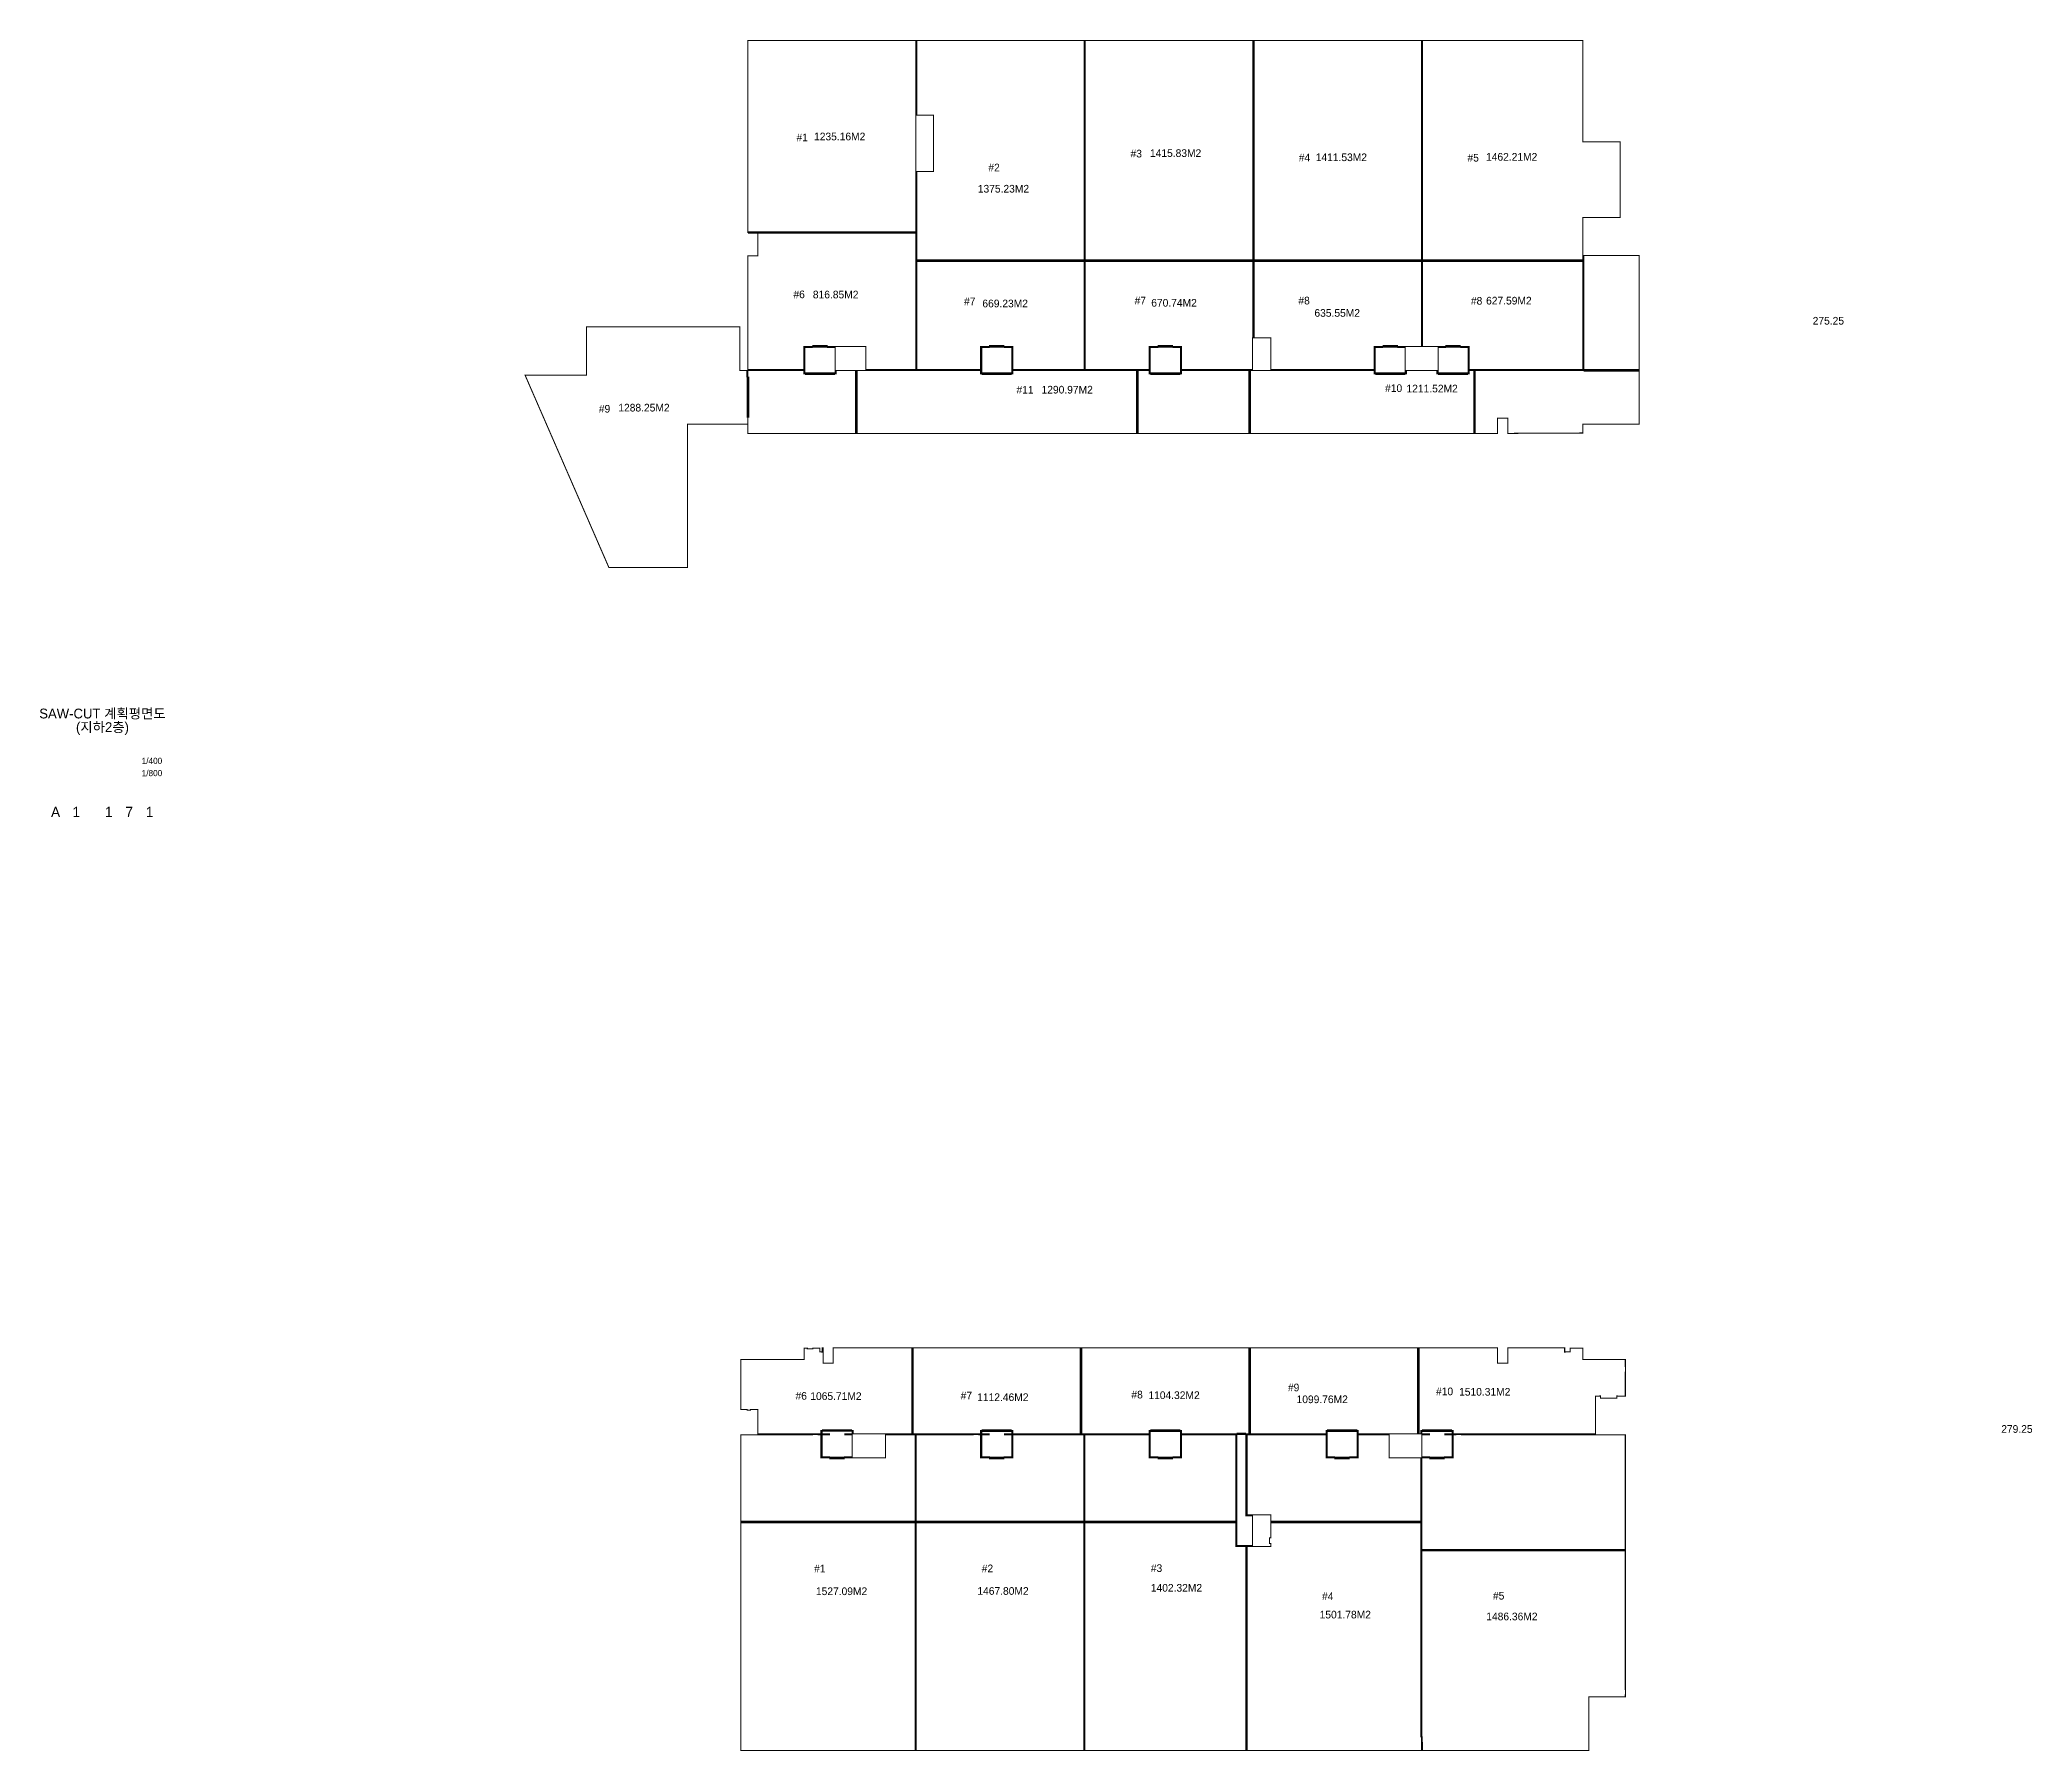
# Model space of a CAD drawing. Header units: millimetres. Extents: x -869187 to 1405794, y -1345622 to 197746.
# Drawn here: x 295347 to 685275, y -175359 to 159591 of the extents above; entities that cross this region are included whole.
import ezdxf
from ezdxf.enums import TextEntityAlignment as Align

# ---------------------------------------------------------------- set-up
doc = ezdxf.new("R2010")
doc.units = ezdxf.units.MM
doc.header["$LTSCALE"] = 1000
doc.header["$MEASUREMENT"] = 0
doc.layers.get('0').update_dxf_attribs({"linetype": 'CONTINUOUS'})
doc.layers.add('TEXT-TITLE', color=6, linetype='CONTINUOUS')
doc.layers.add('TEXT-기입', color=6, linetype='CONTINUOUS')
doc.styles.add('CGS', font='cgse', dxfattribs={"bigfont": 'cgs'})
doc.styles.add('나눔바른고딕', font='')
doc.styles.get('나눔바른고딕').set_extended_font_data('나눔바른고딕')

msp = doc.modelspace()

# ---------------------------------------------------------------- linework, layer by layer
at = {"color": 3, "ltscale": 10000, "const_width": 200}
for points in [[(433930.1, 159490.5), (433930.1, 121890.5), (466780.1, 121890.5), (466780.1, 159490.5), (433930.1, 159490.5)], [(466980.1, 159490.5), (466980.1, 144840.5), (470280.1, 144840.5), (470280.1, 133840.5), (466980.1, 133840.5), (466980.1, 116390.5), (499730.1, 116390.5), (499730.1, 159490.5), (466980.1, 159490.5)], [(499930.1, 159490.5), (499930.1, 116390.5), (532780.1, 116390.5), (532780.1, 159490.5), (499930.1, 159490.5)], [(532980.1, 159490.5), (532980.1, 116390.5), (565730.1, 116390.5), (565730.1, 159490.5), (532980.1, 159490.5)], [(565930.1, 159490.5), (565930.1, 116390.5), (597330.1, 116390.5), (597330.1, 124790.5), (604655.1, 124790.5), (604655.1, 139653), (597330.1, 139653), (597330.1, 159490.5), (565930.1, 159490.5)], [(435880.1, 121890.5), (435880.1, 117290.5), (433930.1, 117290.5), (433930.1, 95090.5), (444880.1, 95090.5), (444880.1, 99590.5), (457005.1, 99590.5), (457005.1, 95090.5), (466780.1, 95090.5), (466780.1, 121890.5), (435880.1, 121890.5)], [(597530.1, 117390.5), (597530.1, 94890.5), (575092.6, 94890.5), (575092.6, 94240.5), (574892.6, 94240.5), (574892.6, 99390.5), (573442.6, 99390.5), (573442.6, 99590.5), (570442.6, 99590.5), (570442.6, 99390.5), (568992.6, 99390.5), (568992.6, 94233.9), (568792.6, 94233.9), (568792.6, 94890.5), (562792.6, 94890.5), (562792.6, 94233.9), (562592.6, 94233.9), (562592.6, 99390.5), (561142.6, 99390.5), (561142.6, 99590.5), (558142.6, 99590.5), (558142.6, 99390.5), (556692.6, 99390.5), (556692.6, 94240.5), (556492.6, 94240.5), (556492.6, 94890.5), (532130.1, 94890.5), (532130.1, 82565.5), (580630.1, 82565.5), (580630.1, 85565.5), (582630.1, 85565.5), (582630.1, 82565.5), (597330.1, 82640.5), (597330.1, 84340.5), (608380.1, 84340.5), (608380.1, 117390.5), (597530.1, 117390.5)], [(466980.1, 116390.5), (466980.1, 95090.5), (479480.1, 95090.5), (479480.1, 99590.5), (485780.1, 99590.5), (485780.1, 95090.5), (499730.1, 95090.5), (499730.1, 116390.5), (466980.1, 116390.5)], [(532680.1, 95090.5), (532680.1, 101290.5), (532780.1, 101290.5), (532780.1, 116390.5), (499930.1, 116390.5), (499930.1, 95090.5), (512480.1, 95090.5), (512480.1, 99590.5), (518780.1, 99590.5), (518780.1, 95090.5), (532680.1, 95090.5)], [(556492.6, 99590.5), (556492.6, 95090.5), (536280.1, 95090.5), (536280.1, 101290.5), (532980.1, 101290.5), (532980.1, 116390.5), (565730.1, 116390.5), (565730.1, 99590.5), (556492.6, 99590.5)], [(433930.1, 94890.5), (433930.1, 82565.5), (532130.1, 82565.5), (532130.1, 94890.5), (518780.1, 94890.5), (518780.1, 94233.9), (518580.1, 94233.9), (518580.1, 99390.5), (517130.1, 99390.5), (517130.1, 99590.5), (514130.1, 99590.5), (514130.1, 99390.5), (512680.1, 99390.5), (512680.1, 94240.5), (512480.1, 94240.5), (512480.1, 94890.5), (485780.1, 94890.5), (485780.1, 94233.9), (485580.1, 94233.9), (485580.1, 99390.5), (484130.1, 99378), (484130.1, 99590.5), (481130.1, 99590.5), (481130.1, 99390.5), (479680.1, 99390.5), (479680.1, 94240.5), (479480.1, 94240.5), (479480.1, 94890.5), (451180.1, 94890.5), (451180.1, 94233.9), (450980.1, 94233.9), (450980.1, 99390.5), (449530.1, 99390.5), (449530.1, 99590.5), (446530.1, 99590.5), (446530.1, 99390.5), (445080.1, 99390.5), (445080.1, 94240.5), (444880.1, 94240.5), (444880.1, 94890.5), (433930.1, 94890.5)], [(448480.1, -96434.5), (448480.1, -97234.5), (448405.1, -97234.5), (448405.1, -97184.5), (448005.1, -97184.5), (448005.1, -96509.5), (446655.1, -96509.5), (446655.1, -96584.5), (445555.1, -96584.5), (445555.1, -96509.5), (444930.1, -96509.5), (444930.1, -98709.5), (432530.1, -98709.5), (432530.1, -108459.5), (433780.1, -108459.5), (433780.1, -108609.5), (434430.1, -108609.5), (434430.1, -108459.5), (435880.1, -108459.5), (435880.1, -113259.5), (448230.1, -113259.5), (448230.1, -112609.5), (448430.1, -112609.5), (448430.1, -113259.5), (449870.1, -113259.5), (449870.5, -113459.5), (448430.1, -113459.5), (448430.1, -117759.5), (449880.1, -117759.5), (449880.1, -117747), (449925.1, -117747), (449925.1, -117972), (449880.1, -117972), (449880.1, -117959.5), (448230.1, -117959.5), (448230.1, -113459.5), (447680.1, -113459.5), (447680.1, -113409.5), (446580.1, -113409.5), (446580.1, -113459.5), (432530.1, -113459.5), (432530.1, -130509.5), (466655.1, -130509.5), (466655.1, -113459.5), (460880.1, -113459.5), (460880.1, -117959.5), (452880.1, -117959.5), (452880.1, -117972), (452835.1, -117972), (452835.1, -117747), (452880.1, -117747), (452880.1, -117759.5), (454330.1, -117759.5), (454330.1, -113459.5), (452890.1, -113459.5), (452890.1, -113259.5), (454330.1, -113259.5), (454330.1, -112602.8), (454530.1, -112602.8), (454530.1, -113259.5), (466130.1, -113259.5), (466130.1, -96434.5), (450630.1, -96434.5), (450630.1, -99434.5), (448630.1, -99434.5), (448630.1, -96434.5), (448480.1, -96434.5)], [(499130.1, -113259.5), (512480.1, -113259.5), (512480.1, -112609.5), (512680.1, -112609.5), (512680.1, -117759.5), (514130.1, -117759.5), (514130.1, -117959.5), (512480.1, -117959.5), (512480.1, -113459.5), (499855.1, -113459.5), (499855.1, -130509.5), (529405.1, -130509.5), (529405.1, -113459.5), (518780.1, -113459.5), (518780.1, -117959.5), (517130.1, -117959.5), (517130.1, -117759.5), (518580.1, -117759.5), (518580.1, -112602.8), (518780.1, -112602.8), (518780.1, -113259.5), (529605.1, -113259.5), (529605.1, -135109.5), (532680.1, -135109.5), (532680.1, -129309.5), (531405.1, -129309.5), (531405.1, -113259.5), (532130.1, -113259.5), (532130.1, -96434.5), (499130.1, -96434.5), (499130.1, -113259.5)], [(532130.1, -96434.5), (532130.1, -113259.5), (547080.1, -113259.5), (547080.1, -112609.5), (547280.1, -112609.5), (547280.1, -117759.5), (548730.1, -117759.5), (548730.1, -117959.5), (547080.1, -117959.5), (547080.1, -113459.5), (531605.1, -113459.5), (531605.1, -129109.5), (536280.1, -129109.5), (536280.1, -130509.5), (565655.1, -130509.5), (565655.1, -117959.5), (559430.1, -117959.5), (559430.1, -113459.5), (553380.1, -113459.5), (553380.1, -117959.5), (551730.1, -117959.5), (551730.1, -117759.5), (553180.1, -117759.5), (553180.1, -112602.8), (553380.1, -112602.8), (553380.1, -113259.5), (565130.1, -113259.5), (565130.1, -96434.5), (532130.1, -96434.5)], [(565655.1, -113259.5), (565130.1, -113259.5), (565130.1, -96434.5), (580630.1, -96434.5), (580630.1, -99434.5), (582630.1, -99434.5), (582630.1, -96434.5), (593780.1, -96434.5), (593780.1, -97234.5), (593855.1, -97234.5), (593855.1, -97184.5), (594880.1, -97184.5), (594880.1, -96509.5), (597330.1, -96509.5), (597330.1, -98709.5), (605655.1, -98709.5), (605655.1, -100059.5), (605705.1, -100059.5), (605705.1, -101159.5), (605655.1, -101159.5), (605655.1, -105859.5), (604067.1, -105859.5), (604067.1, -105844.5), (603965.1, -105844.5), (603965.1, -106259.5), (600765.1, -106259.5), (600765.1, -105844.5), (600663.1, -105844.5), (600663.1, -105859.5), (599805.1, -105859.5), (599805.1, -113259.5), (571955.1, -113259.5), (571955.1, -112609.5), (571755.1, -112609.5), (571755.1, -113259.5), (570315.1, -113259.5), (570315.1, -113459.5), (571755.1, -113459.5), (571755.1, -117759.5), (570305.1, -117759.5), (570305.1, -117747), (570260.1, -117747), (570260.1, -117972), (570305.1, -117972), (570305.1, -117959.5), (571955.1, -117959.5), (571955.1, -113459.5), (572505.1, -113459.5), (572505.1, -113409.5), (573605.1, -113409.5), (573605.1, -113459.5), (605655.1, -113459.5), (605655.1, -136009.5), (565855.1, -136009.5), (565855.1, -117959.5), (567305.1, -117959.5), (567305.1, -117972), (567350.1, -117972), (567350.1, -117747), (567305.1, -117747), (567305.1, -117759.5), (565855.1, -117759.5), (565855.1, -113459.5), (567295.1, -113459.5), (567295.1, -113259.5), (565855.1, -113259.5), (565855.1, -112602.8), (565655.1, -112602.8), (565655.1, -113259.5)], [(432530.1, -130509.5), (432530.1, -175259.5), (466655.1, -175259.5), (466655.1, -130509.5), (432530.1, -130509.5)], [(466855.1, -130509.5), (466855.1, -175259.5), (499655.1, -175259.5), (499655.1, -130509.5), (466855.1, -130509.5)], [(499855.1, -130509.5), (499855.1, -175259.5), (531405.1, -175259.5), (531405.1, -135309.5), (529405.1, -135309.5), (529405.1, -134959.5), (529455.1, -134959.5), (529455.1, -133859.5), (529405.1, -133859.5), (529405.1, -130509.5), (499855.1, -130509.5)], [(536280.1, -130509.5), (536280.1, -133609.5), (536030.1, -133609.5), (536030.1, -134709.5), (536280.1, -134709.5), (536280.1, -135309.5), (531605.1, -135309.5), (531605.1, -175259.5), (565730.1, -175259.5), (565730.1, -172559.5), (565655.1, -172559.5), (565655.1, -130509.5), (536280.1, -130509.5)], [(566804.4, -136009.5), (565855.1, -136009.5), (565855.1, -172559.5), (565880.1, -172559.5), (565880.1, -173659.5), (565930.1, -173659.5), (565930.1, -175259.5), (598480.1, -175259.5), (598480.1, -164709.5), (605655.1, -164709.5), (605655.1, -164359.5), (605705.1, -164359.5), (605705.1, -163259.5), (605655.1, -163259.5), (605655.1, -136009.5), (566804.4, -136009.5)]]:
    msp.add_lwpolyline(points, dxfattribs=at)
at = {"color": 1, "ltscale": 10000, "const_width": 500}
for points in [[(433930.1, 121890.5), (466780.1, 121890.5)], [(466980.1, 116390.5), (499730.1, 116390.5)], [(499930.1, 116390.5), (532780.1, 116390.5)], [(532980.1, 116390.5), (565730.1, 116390.5)], [(565930.1, 116390.5), (597330.1, 116390.5)], [(446530.1, 99590.5), (449530.1, 99590.5)], [(481130.1, 99590.5), (484130.1, 99590.5)], [(514130.1, 99590.5), (517130.1, 99590.5)], [(558142.6, 99590.5), (561142.6, 99590.5)], [(570442.6, 99590.5), (573442.6, 99590.5)], [(433930.1, 93640.5), (433930.1, 85640.5)], [(445080.1, 94240.5), (450980.1, 94240.5)], [(455130.1, 94890.5), (455130.1, 82565.5)], [(479680.1, 94240.5), (485580.1, 94240.5)], [(510130.1, 94890.5), (510130.1, 82565.5)], [(512680.1, 94240.5), (518580.1, 94240.5)], [(532130.1, 94890.5), (532130.1, 82565.5)], [(556692.6, 94240.5), (562592.6, 94240.5)], [(568992.6, 94240.5), (574892.6, 94240.5)], [(576130.1, 94890.5), (576130.1, 82565.5)], [(597530.1, 94890.5), (608380.1, 94890.5)], [(466130.1, -96434.5), (466130.1, -113259.5)], [(499130.1, -96434.5), (499130.1, -113259.5)], [(532130.1, -96434.5), (532130.1, -113259.5)], [(565130.1, -96434.5), (565130.1, -113259.5)], [(448430.1, -112609.5), (454330.1, -112602.8)], [(479680.1, -112609.5), (485580.1, -112609.5)], [(512680.1, -112609.5), (518580.1, -112609.5)], [(529605.1, -113259.5), (531405.1, -113259.5)], [(553180.1, -112609.5), (547280.1, -112609.5)], [(571755.1, -112609.5), (565855.1, -112609.5)], [(449880.1, -117959.5), (452880.1, -117959.5)], [(481130.1, -117959.5), (484130.1, -117959.5)], [(514130.1, -117959.5), (517130.1, -117959.5)], [(548730.1, -117959.5), (551730.1, -117959.5)], [(567305.1, -117959.5), (570305.1, -117959.5)], [(466655.1, -130509.5), (432530.1, -130509.5)], [(499655.1, -130509.5), (466855.1, -130509.5)], [(529405.1, -130509.5), (499855.1, -130509.5)], [(565655.1, -130509.5), (536280.1, -130509.5)], [(605655.1, -136009.5), (565855.1, -136009.5)]]:
    msp.add_lwpolyline(points, dxfattribs=at)
at = {"color": 3, "ltscale": 10000, "const_width": 200}
for points in [[(597330.1, 95090.5), (597330.1, 116390.5), (565930.1, 116390.5), (565930.1, 99590.5), (570442.6, 99590.5), (575092.6, 99590.5), (575092.6, 95090.5)], [(433730.1, 93640.5), (433730.1, 94890.5), (432330.1, 94890.5), (432330.1, 103440.7), (402330.1, 103440.7), (402330.1, 93940.7), (390323.1, 93940.7), (406728.3, 56290.5), (422130.1, 56290.5), (422130.1, 84340.5), (433730.1, 84340.5), (433730.1, 84390.5), (433930.1, 84390.5), (433930.1, 93640.5)], [(466130.1, -96434.5), (466130.1, -113259.5), (479480.1, -113259.5), (479480.1, -112609.5), (479680.1, -112609.5), (479680.1, -113259.5), (481120.1, -113259.5), (481120.1, -113459.5), (479680.1, -113459.5), (479680.1, -117759.5), (481130.1, -117759.5), (481130.1, -117747), (481175.1, -117747), (481175.1, -117972), (481130.1, -117972), (481130.1, -117959.5), (479480.1, -117959.5), (479480.1, -113459.5), (479130.1, -113459.5), (479130.1, -113409.5), (478030.1, -113409.5), (478030.1, -113459.5), (466855.1, -113459.5), (466855.1, -130509.5), (499655.1, -130509.5), (499655.1, -113459.5), (485780.1, -113459.5), (485780.1, -117959.5), (484130.1, -117959.5), (484130.1, -117972), (484085.1, -117972), (484085.1, -117747), (484130.1, -117747), (484130.1, -117759.5), (485580.1, -117759.5), (485580.1, -113459.5), (484140.1, -113459.5), (484140.1, -113259.5), (485580.1, -113259.5), (485580.1, -112602.8), (485780.1, -112602.8), (485780.1, -113259.5), (499130.1, -113259.5), (499130.1, -96434.5)]]:
    msp.add_lwpolyline(points, close=True, dxfattribs=at)

# ---------------------------------------------------------------- texts
at = {"ltscale": 10000, "style": '나눔바른고딕'}
for s, p in [('#1', (443435.5, 139738.5)), ('#3', (508811.7, 136572.5)), ('#4', (541745.6, 135805.9)), ('#5', (574762.3, 135766.5)), ('#2', (480990.4, 133848.5)), ('#6', (442840, 109024.1)), ('#7', (509610.2, 107808.6)), ('#8', (541668.3, 107804.3)), ('#8', (575428.1, 107759.9)), ('#7', (476231.4, 107658.9)), ('#11', (486496.1, 90338.9)), ('#10', (558632.1, 90666.1)), ('#9', (404751, 86632.3)), ('#6', (443246.5, -106570.1)), ('#7', (475570.4, -106521)), ('#8', (508984.2, -106323.6)), ('#9', (539617.3, -104930.2)), ('#10', (568604.9, -105698.2)), ('#1', (446887.2, -140366.4)), ('#2', (479695.9, -140341.2)), ('#3', (512787.4, -140280.3)), ('#5', (579746.4, -145684.5)), ('#4', (546295.6, -145780.4))]:
    msp.add_text(s, height=1500, dxfattribs=at).set_placement(p)
at = {"color": 3, "ltscale": 10000, "style": '나눔바른고딕'}
for s, p in [('1235.16M2 ', (446871.4, 139923.1)), ('1415.83M2 ', (512617.3, 136672.4)), ('1411.53M2 ', (545058.4, 135854.9)), ('1462.21M2 ', (578390.9, 135938.2)), ('1375.23M2 ', (478919, 129698.1)), ('816.85M2 ', (446641.4, 108990.8)), ('627.59M2 ', (578400.6, 107793.3)), ('669.23M2 ', (479814.6, 107240.2)), ('670.74M2 ', (512868.9, 107374)), ('635.55M2 ', (544804.4, 105390.5)), ('1290.97M2 ', (491398.2, 90366.8)), ('1211.52M2 ', (562825.5, 90585.9)), ('1288.25M2 ', (408565.9, 86848.9)), ('1065.71M2 ', (446137.9, -106622.3)), ('1104.32M2 ', (512310.4, -106437.1)), ('1510.31M2 ', (573112.9, -105772.6)), ('1112.46M2 ', (478804.6, -106832.4)), ('1099.76M2 ', (541309.9, -107243.5)), ('1527.09M2 ', (447240.8, -144812)), ('1467.80M2 ', (478837.8, -144756.3)), ('1402.32M2 ', (512782.1, -144136)), ('1501.78M2 ', (545823.5, -149382.5)), ('1486.36M2 ', (578438.8, -149745))]:
    msp.add_text(s, height=1500, dxfattribs=at).set_placement(p)
at = {"color": 1, "ltscale": 10000, "style": '나눔바른고딕'}
for s, p in [('275.25', (642320.5, 103859.8)), ('279.25', (679223.9, -113053.6))]:
    msp.add_text(s, height=1500, dxfattribs=at).set_placement(p)
at = {"layer": 'TEXT-TITLE', "style": '나눔바른고딕'}
for s, p in [('SAW-CUT 계획평면도', (307600, 27733.3)), ('(지하2층)', (307600, 25066.7))]:
    msp.add_text(s, height=1920, dxfattribs=at).set_placement(p, align=Align.MIDDLE_CENTER)
at = {"layer": 'TEXT-기입', "style": '나눔바른고딕'}
for s, p in [('1/400', (315281.5, 17511.5)), ('1/800', (315281.5, 15111.5))]:
    msp.add_text(s, height=1200, dxfattribs=at).set_placement(p, align=Align.BOTTOM_LEFT)
at = {"layer": 'TEXT-기입', "style": 'CGS'}
for s, p in [('A', (298431.1, 8471.5)), ('1', (302481.3, 8471.5)), ('1', (308831.1, 8471.5)), ('7', (312831.1, 8471.5)), ('1', (316831.1, 8471.5))]:
    msp.add_text(s, height=2000, dxfattribs=at).set_placement(p, align=Align.MIDDLE_CENTER)

doc.saveas('drawing.dxf')
